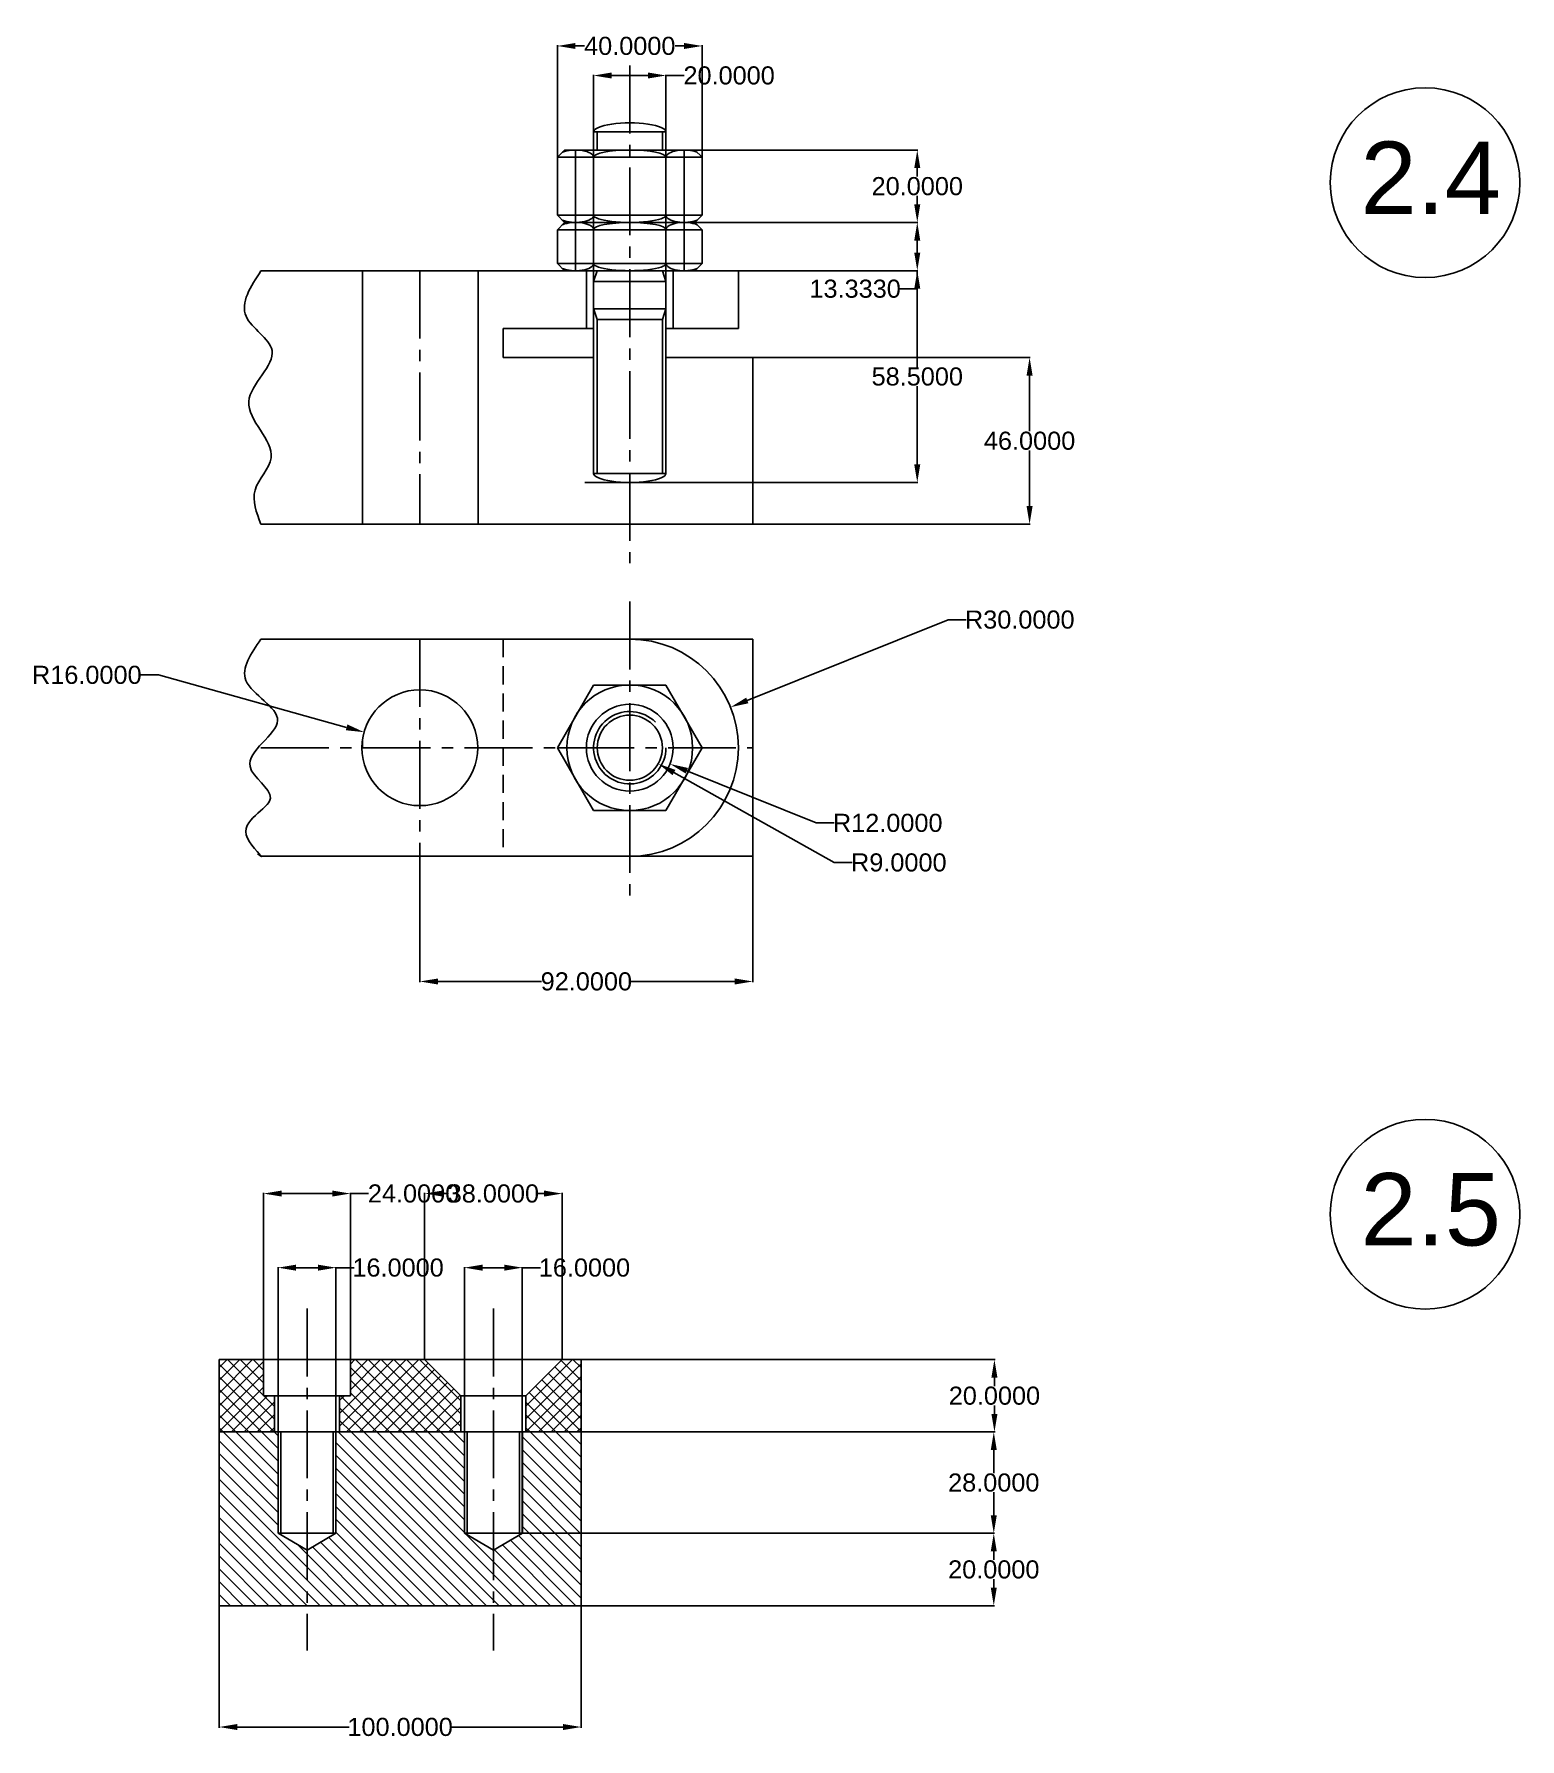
# Model space of a CAD drawing. Header units: inches. Extents: x 9 to 3869, y -675 to 528.
# Drawn here: x 485.7 to 896.3, y 56.8 to 527.7 of the extents above; entities that cross this region are included whole.
import ezdxf

# ---------------------------------------------------------------- set-up
doc = ezdxf.new("R2010")
doc.units = ezdxf.units.IN
doc.header["$MEASUREMENT"] = 0
doc.linetypes.add('CENTER2', pattern=[1.125, 0.75, -0.125, 0.125, -0.125])
doc.linetypes.add('HIDDEN2', pattern=[0.1875, 0.125, -0.0625])
doc.styles.get("Standard").update_dxf_attribs({"font": 'arial.ttf'})
doc.dimstyles.get("Standard").update_dxf_attribs({"dimtxt": 5, "dimasz": 5, "dimexe": 0.18, "dimexo": 0.0625, "dimgap": 0.09, "dimtad": 0, "dimtih": 1, "dimtoh": 1, "dimdec": 4, "dimzin": 0, "dimdsep": 46, "dimtxsty": 'Standard', "dimcen": 0.09, "dimadec": 0, "dimazin": 0, "dimtfac": 1, "dimtdec": 4, "dimtofl": 0, "dimtmove": 0, "dimatfit": 3, "dimfxl": 1, "dimtolj": 1, "dimtzin": 0, "dimarcsym": 0})

# ---------------------------------------------------------------- blocks, each defined once
blk = doc.blocks.new('*D4')
at = {"color": 0, "lineweight": -2, "transparency": 16777216}
for p, q in [((684.36, 438.38), (760.95, 438.38)), ((760.77, 433.38), (760.77, 418.02)), ((760.77, 397.38), (760.77, 412.74)), ((684.36, 392.38), (760.95, 392.38))]:
    blk.add_line(p, q, dxfattribs=at)
at = {"color": 0, "transparency": 16777216}
for points in [[(759.94, 433.38), (761.61, 433.38), (760.77, 438.38)], [(759.94, 397.38), (761.61, 397.38), (760.77, 392.38)]]:
    blk.add_solid(points, dxfattribs=at)
at = {"layer": 'Defpoints', "color": 0, "transparency": 16777216}
for p in [(684.3, 438.38), (684.3, 392.38), (760.77, 392.38)]:
    blk.add_point(p, dxfattribs=at)
at = {"color": 0, "transparency": 16777216, "insert": (760.77, 415.38), "char_height": 5, "attachment_point": 5}
blk.add_mtext('\\A1;46.0000', dxfattribs=at)
blk = doc.blocks.new('*D6')
at = {"color": 0, "lineweight": -2, "transparency": 16777216}
for p, q in [((660.36, 462.38), (729.92, 462.38)), ((729.74, 457.38), (729.74, 435.77)), ((729.74, 408.88), (729.74, 430.49)), ((650.36, 403.88), (729.92, 403.88))]:
    blk.add_line(p, q, dxfattribs=at)
at = {"color": 0, "transparency": 16777216}
for points in [[(728.9, 457.38), (730.57, 457.38), (729.74, 462.38)], [(728.9, 408.88), (730.57, 408.88), (729.74, 403.88)]]:
    blk.add_solid(points, dxfattribs=at)
at = {"layer": 'Defpoints', "color": 0, "transparency": 16777216}
for p in [(660.3, 462.38), (650.3, 403.88), (729.74, 403.88)]:
    blk.add_point(p, dxfattribs=at)
at = {"color": 0, "transparency": 16777216, "insert": (729.74, 433.13), "char_height": 5, "attachment_point": 5}
blk.add_mtext('\\A1;58.5000', dxfattribs=at)
blk = doc.blocks.new('*D7')
at = {"color": 0, "lineweight": -2, "transparency": 16777216}
for p, q in [((636.9, 161.57), (751.24, 161.57)), ((751.06, 156.57), (751.06, 154.21)), ((751.06, 146.57), (751.06, 148.92)), ((636.9, 141.57), (751.24, 141.57))]:
    blk.add_line(p, q, dxfattribs=at)
at = {"color": 0, "transparency": 16777216}
for points in [[(750.22, 156.57), (751.89, 156.57), (751.06, 161.57)], [(750.22, 146.57), (751.89, 146.57), (751.06, 141.57)]]:
    blk.add_solid(points, dxfattribs=at)
at = {"layer": 'Defpoints', "color": 0, "transparency": 16777216}
for p in [(636.84, 161.57), (636.84, 141.57), (751.06, 141.57)]:
    blk.add_point(p, dxfattribs=at)
at = {"color": 0, "transparency": 16777216, "insert": (751.06, 151.57), "char_height": 5, "attachment_point": 5}
blk.add_mtext('\\A1;20.0000', dxfattribs=at)
blk = doc.blocks.new('*D8')
at = {"color": 0, "lineweight": -2, "transparency": 16777216}
for p, q in [((636.9, 113.57), (751.06, 113.57)), ((750.88, 108.57), (750.88, 106.21)), ((750.88, 98.57), (750.88, 100.92)), ((636.9, 93.57), (751.06, 93.57))]:
    blk.add_line(p, q, dxfattribs=at)
at = {"color": 0, "transparency": 16777216}
for points in [[(750.04, 108.57), (751.71, 108.57), (750.88, 113.57)], [(750.04, 98.57), (751.71, 98.57), (750.88, 93.57)]]:
    blk.add_solid(points, dxfattribs=at)
at = {"layer": 'Defpoints', "color": 0, "transparency": 16777216}
for p in [(636.84, 113.57), (636.84, 93.57), (750.88, 93.57)]:
    blk.add_point(p, dxfattribs=at)
at = {"color": 0, "transparency": 16777216, "insert": (750.88, 103.57), "char_height": 5, "attachment_point": 5}
blk.add_mtext('\\A1;20.0000', dxfattribs=at)
blk = doc.blocks.new('*D34')
at = {"color": 0, "lineweight": -2, "transparency": 16777216}
for p, q in [((650.36, 475.71), (729.92, 475.71)), ((729.74, 470.71), (729.74, 467.38)), ((650.36, 462.38), (729.92, 462.38)), ((729.74, 462.38), (729.74, 457.38)), ((729.74, 457.38), (724.74, 457.38))]:
    blk.add_line(p, q, dxfattribs=at)
at = {"color": 0, "transparency": 16777216}
for points in [[(728.9, 470.71), (730.57, 470.71), (729.74, 475.71)], [(728.9, 467.38), (730.57, 467.38), (729.74, 462.38)]]:
    blk.add_solid(points, dxfattribs=at)
at = {"layer": 'Defpoints', "color": 0, "transparency": 16777216}
for p in [(650.3, 475.71), (650.3, 462.38), (729.74, 462.38)]:
    blk.add_point(p, dxfattribs=at)
at = {"color": 0, "transparency": 16777216, "insert": (712.57, 457.38), "char_height": 5, "attachment_point": 5}
blk.add_mtext('\\A1;13.3330', dxfattribs=at)
blk = doc.blocks.new('*D35')
at = {"color": 0, "lineweight": -2, "transparency": 16777216}
for p, q in [((650.36, 495.71), (729.92, 495.71)), ((729.74, 490.71), (729.74, 488.36)), ((729.74, 480.71), (729.74, 483.07)), ((650.36, 475.71), (729.92, 475.71))]:
    blk.add_line(p, q, dxfattribs=at)
at = {"color": 0, "transparency": 16777216}
for points in [[(728.9, 490.71), (730.57, 490.71), (729.74, 495.71)], [(728.9, 480.71), (730.57, 480.71), (729.74, 475.71)]]:
    blk.add_solid(points, dxfattribs=at)
at = {"layer": 'Defpoints', "color": 0, "transparency": 16777216}
for p in [(650.3, 495.71), (650.3, 475.71), (729.74, 475.71)]:
    blk.add_point(p, dxfattribs=at)
at = {"color": 0, "transparency": 16777216, "insert": (729.74, 485.71), "char_height": 5, "attachment_point": 5}
blk.add_mtext('\\A1;20.0000', dxfattribs=at)
blk = doc.blocks.new('*D36')
at = {"color": 0, "lineweight": -2, "transparency": 16777216}
for p, q in [((630.3, 493.78), (630.3, 524.64)), ((635.3, 524.46), (637.8, 524.46)), ((665.3, 524.46), (662.8, 524.46)), ((670.3, 493.78), (670.3, 524.64))]:
    blk.add_line(p, q, dxfattribs=at)
at = {"color": 0, "transparency": 16777216}
for points in [[(635.3, 525.3), (635.3, 523.63), (630.3, 524.46)], [(665.3, 525.3), (665.3, 523.63), (670.3, 524.46)]]:
    blk.add_solid(points, dxfattribs=at)
at = {"layer": 'Defpoints', "color": 0, "transparency": 16777216}
for p in [(670.3, 524.46), (630.3, 493.71), (670.3, 493.71)]:
    blk.add_point(p, dxfattribs=at)
at = {"color": 0, "transparency": 16777216, "insert": (650.3, 524.46), "char_height": 5, "attachment_point": 5}
blk.add_mtext('\\A1;40.0000', dxfattribs=at)
blk = doc.blocks.new('*D37')
at = {"color": 0, "lineweight": -2, "transparency": 16777216}
for p, q in [((640.3, 500.78), (640.3, 516.48)), ((645.3, 516.3), (655.3, 516.3)), ((660.3, 500.78), (660.3, 516.48)), ((660.3, 516.3), (665.3, 516.3))]:
    blk.add_line(p, q, dxfattribs=at)
at = {"color": 0, "transparency": 16777216}
for points in [[(645.3, 517.14), (645.3, 515.47), (640.3, 516.3)], [(655.3, 517.14), (655.3, 515.47), (660.3, 516.3)]]:
    blk.add_solid(points, dxfattribs=at)
at = {"layer": 'Defpoints', "color": 0, "transparency": 16777216}
for p in [(660.3, 516.3), (640.3, 500.71), (660.3, 500.71)]:
    blk.add_point(p, dxfattribs=at)
at = {"color": 0, "transparency": 16777216, "insert": (677.75, 516.3), "char_height": 5, "attachment_point": 5}
blk.add_mtext('\\A1;20.0000', dxfattribs=at)
blk = doc.blocks.new('*D38')
at = {"color": 0, "lineweight": -2, "transparency": 16777216}
for p, q in [((738.26, 365.97), (682.77, 343.66)), ((743.26, 365.97), (738.26, 365.97)), ((650.21, 330.6), (650.39, 330.6)), ((650.3, 330.51), (650.3, 330.69))]:
    blk.add_line(p, q, dxfattribs=at)
at = {"color": 0, "transparency": 16777216}
blk.add_solid([(682.46, 344.43), (683.08, 342.88), (678.13, 341.79)], dxfattribs=at)
at = {"layer": 'Defpoints', "color": 0, "transparency": 16777216}
for p in [(678.13, 341.79), (650.3, 330.6)]:
    blk.add_point(p, dxfattribs=at)
at = {"color": 0, "transparency": 16777216, "insert": (758.06, 365.97), "char_height": 5, "attachment_point": 5}
blk.add_mtext('\\A1;R30.0000', dxfattribs=at)
blk = doc.blocks.new('*D39')
at = {"color": 0, "lineweight": -2, "transparency": 16777216}
for p, q in [((592.3, 300.54), (592.3, 265.84)), ((684.3, 300.54), (684.3, 265.84)), ((597.3, 266.02), (625.9, 266.02)), ((679.3, 266.02), (650.7, 266.02))]:
    blk.add_line(p, q, dxfattribs=at)
at = {"color": 0, "transparency": 16777216}
for points in [[(597.3, 266.85), (597.3, 265.19), (592.3, 266.02)], [(679.3, 266.85), (679.3, 265.19), (684.3, 266.02)]]:
    blk.add_solid(points, dxfattribs=at)
at = {"layer": 'Defpoints', "color": 0, "transparency": 16777216}
for p in [(592.3, 300.6), (684.3, 300.6), (592.3, 266.02)]:
    blk.add_point(p, dxfattribs=at)
at = {"color": 0, "transparency": 16777216, "insert": (638.3, 266.02), "char_height": 5, "attachment_point": 5}
blk.add_mtext('\\A1;92.0000', dxfattribs=at)
blk = doc.blocks.new('*D40')
at = {"color": 0, "lineweight": -2, "transparency": 16777216}
for p, q in [((515.07, 350.7), (520.07, 350.7)), ((520.07, 350.7), (572.07, 336.23)), ((592.21, 330.6), (592.39, 330.6)), ((592.3, 330.51), (592.3, 330.69))]:
    blk.add_line(p, q, dxfattribs=at)
at = {"color": 0, "transparency": 16777216}
blk.add_solid([(572.29, 337.03), (571.85, 335.43), (576.89, 334.89)], dxfattribs=at)
at = {"layer": 'Defpoints', "color": 0, "transparency": 16777216}
for p in [(576.89, 334.89), (592.3, 330.6)]:
    blk.add_point(p, dxfattribs=at)
at = {"color": 0, "transparency": 16777216, "insert": (500.27, 350.7), "char_height": 5, "attachment_point": 5}
blk.add_mtext('\\A1;R16.0000', dxfattribs=at)
blk = doc.blocks.new('*D41')
at = {"color": 0, "lineweight": -2, "transparency": 16777216}
for p, q in [((650.21, 330.6), (650.39, 330.6)), ((650.3, 330.51), (650.3, 330.69)), ((701.79, 309.81), (666.06, 324.23)), ((706.79, 309.81), (701.79, 309.81))]:
    blk.add_line(p, q, dxfattribs=at)
at = {"color": 0, "transparency": 16777216}
blk.add_solid([(666.38, 325.01), (665.75, 323.46), (661.43, 326.11)], dxfattribs=at)
at = {"layer": 'Defpoints', "color": 0, "transparency": 16777216}
for p in [(650.3, 330.6), (661.43, 326.11)]:
    blk.add_point(p, dxfattribs=at)
at = {"color": 0, "transparency": 16777216, "insert": (721.58, 309.81), "char_height": 5, "attachment_point": 5}
blk.add_mtext('\\A1;R12.0000', dxfattribs=at)
blk = doc.blocks.new('*D42')
at = {"color": 0, "lineweight": -2, "transparency": 16777216}
for p, q in [((650.21, 330.6), (650.39, 330.6)), ((650.3, 330.51), (650.3, 330.69)), ((706.79, 298.88), (662.51, 323.74)), ((711.79, 298.88), (706.79, 298.88))]:
    blk.add_line(p, q, dxfattribs=at)
at = {"color": 0, "transparency": 16777216}
blk.add_solid([(662.92, 324.47), (662.1, 323.02), (658.15, 326.19)], dxfattribs=at)
at = {"layer": 'Defpoints', "color": 0, "transparency": 16777216}
for p in [(650.3, 330.6), (658.15, 326.19)]:
    blk.add_point(p, dxfattribs=at)
at = {"color": 0, "transparency": 16777216, "insert": (724.64, 298.88), "char_height": 5, "attachment_point": 5}
blk.add_mtext('\\A1;R9.0000', dxfattribs=at)
blk = doc.blocks.new('*D61')
at = {"color": 0, "lineweight": -2, "transparency": 16777216}
for p, q in [((593.61, 161.63), (593.61, 207.61)), ((598.61, 207.43), (600.21, 207.43)), ((626.61, 207.43), (625.01, 207.43)), ((631.61, 161.63), (631.61, 207.61))]:
    blk.add_line(p, q, dxfattribs=at)
at = {"color": 0, "transparency": 16777216}
for points in [[(598.61, 208.27), (598.61, 206.6), (593.61, 207.43)], [(626.61, 208.27), (626.61, 206.6), (631.61, 207.43)]]:
    blk.add_solid(points, dxfattribs=at)
at = {"layer": 'Defpoints', "color": 0, "transparency": 16777216}
for p in [(631.61, 207.43), (593.61, 161.57), (631.61, 161.57)]:
    blk.add_point(p, dxfattribs=at)
at = {"color": 0, "transparency": 16777216, "insert": (612.61, 207.43), "char_height": 5, "attachment_point": 5}
blk.add_mtext('\\A1;38.0000', dxfattribs=at)
blk = doc.blocks.new('*D62')
at = {"color": 0, "lineweight": -2, "transparency": 16777216}
for p, q in [((549.11, 161.63), (549.11, 207.61)), ((554.11, 207.43), (568.11, 207.43)), ((573.11, 161.63), (573.11, 207.61)), ((573.11, 207.43), (578.11, 207.43))]:
    blk.add_line(p, q, dxfattribs=at)
at = {"color": 0, "transparency": 16777216}
for points in [[(554.11, 208.27), (554.11, 206.6), (549.11, 207.43)], [(568.11, 208.27), (568.11, 206.6), (573.11, 207.43)]]:
    blk.add_solid(points, dxfattribs=at)
at = {"layer": 'Defpoints', "color": 0, "transparency": 16777216}
for p in [(573.11, 207.43), (549.11, 161.57), (573.11, 161.57)]:
    blk.add_point(p, dxfattribs=at)
at = {"color": 0, "transparency": 16777216, "insert": (590.56, 207.43), "char_height": 5, "attachment_point": 5}
blk.add_mtext('\\A1;24.0000', dxfattribs=at)
blk = doc.blocks.new('*D63')
at = {"color": 0, "lineweight": -2, "transparency": 16777216}
for p, q in [((553.11, 113.63), (553.11, 187.14)), ((558.11, 186.96), (564.11, 186.96)), ((569.11, 113.63), (569.11, 187.14)), ((569.11, 186.96), (574.11, 186.96))]:
    blk.add_line(p, q, dxfattribs=at)
at = {"color": 0, "transparency": 16777216}
for points in [[(558.11, 187.8), (558.11, 186.13), (553.11, 186.96)], [(564.11, 187.8), (564.11, 186.13), (569.11, 186.96)]]:
    blk.add_solid(points, dxfattribs=at)
at = {"layer": 'Defpoints', "color": 0, "transparency": 16777216}
for p in [(569.11, 186.96), (553.11, 113.57), (569.11, 113.57)]:
    blk.add_point(p, dxfattribs=at)
at = {"color": 0, "transparency": 16777216, "insert": (586.28, 186.96), "char_height": 5, "attachment_point": 5}
blk.add_mtext('\\A1;16.0000', dxfattribs=at)
blk = doc.blocks.new('*D64')
at = {"color": 0, "lineweight": -2, "transparency": 16777216}
for p, q in [((604.61, 113.63), (604.61, 187.14)), ((609.61, 186.96), (615.61, 186.96)), ((620.61, 113.63), (620.61, 187.14)), ((620.61, 186.96), (625.61, 186.96))]:
    blk.add_line(p, q, dxfattribs=at)
at = {"color": 0, "transparency": 16777216}
for points in [[(609.61, 187.8), (609.61, 186.13), (604.61, 186.96)], [(615.61, 187.8), (615.61, 186.13), (620.61, 186.96)]]:
    blk.add_solid(points, dxfattribs=at)
at = {"layer": 'Defpoints', "color": 0, "transparency": 16777216}
for p in [(620.61, 186.96), (604.61, 113.57), (620.61, 113.57)]:
    blk.add_point(p, dxfattribs=at)
at = {"color": 0, "transparency": 16777216, "insert": (637.78, 186.96), "char_height": 5, "attachment_point": 5}
blk.add_mtext('\\A1;16.0000', dxfattribs=at)
blk = doc.blocks.new('*D65')
at = {"color": 0, "lineweight": -2, "transparency": 16777216}
for p, q in [((636.9, 141.57), (751.06, 141.57)), ((750.88, 136.57), (750.88, 130.21)), ((750.88, 118.57), (750.88, 124.92)), ((619.88, 113.57), (751.06, 113.57))]:
    blk.add_line(p, q, dxfattribs=at)
at = {"color": 0, "transparency": 16777216}
for points in [[(750.04, 136.57), (751.71, 136.57), (750.88, 141.57)], [(750.04, 118.57), (751.71, 118.57), (750.88, 113.57)]]:
    blk.add_solid(points, dxfattribs=at)
at = {"layer": 'Defpoints', "color": 0, "transparency": 16777216}
for p in [(636.84, 141.57), (619.81, 113.57), (750.88, 113.57)]:
    blk.add_point(p, dxfattribs=at)
at = {"color": 0, "transparency": 16777216, "insert": (750.88, 127.57), "char_height": 5, "attachment_point": 5}
blk.add_mtext('\\A1;28.0000', dxfattribs=at)
blk = doc.blocks.new('*D66')
at = {"color": 0, "lineweight": -2, "transparency": 16777216}
for p, q in [((536.84, 93.51), (536.84, 59.88)), ((636.84, 93.51), (636.84, 59.88)), ((541.84, 60.06), (572.73, 60.06)), ((631.84, 60.06), (600.95, 60.06))]:
    blk.add_line(p, q, dxfattribs=at)
at = {"color": 0, "transparency": 16777216}
for points in [[(541.84, 60.89), (541.84, 59.22), (536.84, 60.06)], [(631.84, 60.89), (631.84, 59.22), (636.84, 60.06)]]:
    blk.add_solid(points, dxfattribs=at)
at = {"layer": 'Defpoints', "color": 0, "transparency": 16777216}
for p in [(536.84, 93.57), (636.84, 93.57), (636.84, 60.06)]:
    blk.add_point(p, dxfattribs=at)
at = {"color": 0, "transparency": 16777216, "insert": (586.84, 60.06), "char_height": 5, "attachment_point": 5}
blk.add_mtext('\\A1;100.0000', dxfattribs=at)

msp = doc.modelspace()

# ---------------------------------------------------------------- hatches: boundary and pattern name
h = msp.add_hatch()
h.set_pattern_fill('ANSI37', color=256, scale=20)
h.set_pattern_definition([(45, (-1718.3573, -232.5774), (-1.767767, 1.767767), []), (135, (-1718.3573, -232.5774), (-1.767767, -1.767767), [])])
h.paths.add_polyline_path([(636.83778, 161.56785), (631.61321, 161.56785), (621.61321, 151.56785), (621.61321, 141.56785), (636.83778, 141.56785)])
h.paths.add_polyline_path([(603.61321, 141.56785), (603.61321, 151.56785), (593.61321, 161.56785), (573.11493, 161.56785), (573.11493, 151.56785), (570.11493, 151.56785), (570.11493, 141.56785)])
h.paths.add_polyline_path([(536.83778, 141.56785), (552.11493, 141.56785), (552.11493, 151.56785), (549.11493, 151.56785), (549.11493, 161.56785), (536.83778, 161.56785)])
h = msp.add_hatch()
h.set_pattern_fill('ANSI31', color=256, scale=20, angle=90)
h.set_pattern_definition([(135, (-1718.3573, -232.5774), (-1.767767, -1.767767), [])])
h.paths.add_polyline_path([(553.11493, 141.56785), (536.83778, 141.56785), (536.83778, 93.56785), (561.11493, 93.56785), (561.11493, 108.94905), (553.11493, 113.56785)])
h.paths.add_polyline_path([(604.61321, 141.56785), (569.11493, 141.56785), (569.11493, 113.56785), (561.11493, 108.94905), (561.11493, 93.56785), (612.61321, 93.56785), (612.61321, 108.94905), (604.61321, 113.56785)])
h.paths.add_polyline_path([(636.83778, 141.56785), (620.61321, 141.56785), (620.61321, 113.56785), (612.61321, 108.94905), (612.61321, 93.56785), (636.83778, 93.56785)])

# ---------------------------------------------------------------- linework, layer by layer
at = {"color": 1, "linetype": 'CENTER2', "ltscale": 25}
for p, q in [((650.30063, 519.04355), (650.30063, 380.32827)), ((592.30063, 462.38056), (592.30063, 392.38056)), ((650.30063, 371.00415), (650.30063, 289.57347)), ((592.30063, 360.59961), (592.30063, 300.59961)), ((548.39478, 330.59961), (684.30063, 330.59961)), ((561.11493, 175.66027), (561.11493, 81.19485)), ((612.61321, 175.66027), (612.61321, 81.19485))]:
    msp.add_line(p, q, dxfattribs=at)
for p, q in [((640.30063, 500.71356), (640.30063, 406.38056)), ((640.30063, 500.71356), (660.30063, 500.71356)), ((641.30063, 500.71356), (641.30063, 495.71356)), ((659.30063, 500.71356), (659.30063, 495.71356)), ((660.30063, 500.71356), (660.30063, 406.38056)), ((630.30063, 493.71356), (632.30063, 495.71356)), ((632.30063, 495.71356), (668.30063, 495.71356)), ((635.30063, 495.71356), (635.30063, 462.38056)), ((665.30063, 495.71356), (665.30063, 462.38056)), ((670.30063, 493.71356), (668.30063, 495.71356)), ((630.30063, 493.71356), (630.30063, 477.71356)), ((630.30063, 493.71356), (670.30063, 493.71356)), ((670.30063, 493.71356), (670.30063, 477.71356)), ((630.30063, 477.71356), (670.30063, 477.71356)), ((630.30063, 477.71356), (632.30063, 475.71356)), ((630.30063, 473.71356), (632.30063, 475.71356)), ((632.30063, 475.71356), (668.30063, 475.71356)), ((670.30063, 477.71356), (668.30063, 475.71356)), ((670.30063, 473.71356), (668.30063, 475.71356)), ((630.30063, 473.71356), (670.30063, 473.71356)), ((630.30063, 473.71356), (630.30063, 464.38056)), ((670.30063, 473.71356), (670.30063, 464.38056)), ((640.30063, 462.38056), (548.39478, 462.38056)), ((576.44367, 392.38056), (576.44367, 462.38056)), ((608.44367, 392.38056), (608.44367, 462.38056)), ((630.30063, 464.38056), (670.30063, 464.38056)), ((630.30063, 464.38056), (632.30063, 462.38056)), ((632.30063, 462.38056), (668.30063, 462.38056)), ((638.30063, 446.38056), (638.30063, 462.38056)), ((640.30063, 459.38056), (641.30063, 462.38056)), ((641.30063, 462.38056), (659.30063, 462.38056)), ((659.30063, 462.38056), (660.30063, 459.38056)), ((680.30063, 462.38056), (660.30063, 462.38056)), ((662.30063, 446.38056), (662.30063, 462.38056)), ((670.30063, 464.38056), (668.30063, 462.38056)), ((680.30063, 446.38056), (680.30063, 462.38056)), ((640.30063, 459.38056), (660.30063, 459.38056)), ((641.30063, 448.88056), (640.30063, 451.94971)), ((640.30063, 451.88056), (660.30063, 451.88056)), ((641.30063, 448.88056), (659.30063, 448.88056)), ((641.30063, 448.88056), (641.30063, 406.38056)), ((660.30063, 451.88056), (659.30063, 448.88056)), ((659.30063, 448.88056), (659.30063, 406.38056)), ((640.30063, 446.38056), (615.30063, 446.38056)), ((615.30063, 438.38056), (615.30063, 446.38056)), ((680.30063, 446.38056), (660.30063, 446.38056)), ((640.30063, 438.38056), (615.30063, 438.38056)), ((684.30063, 438.38056), (660.30063, 438.38056)), ((684.30063, 392.38056), (684.30063, 438.38056)), ((660.30063, 406.38056), (640.30063, 406.38056)), ((637.8925, 403.88056), (667.61253, 403.88056)), ((548.39478, 392.38056), (684.30063, 392.38056)), ((548.39478, 360.59961), (684.30063, 360.59961)), ((684.30063, 360.59961), (684.30063, 300.59961)), ((630.30063, 330.59961), (640.30063, 347.92012)), ((640.30063, 347.92012), (660.30063, 347.92012)), ((660.30063, 347.92012), (670.30063, 330.59961)), ((576.44367, 330.59961), (576.44367, 332.73424)), ((650.30063, 330.59961), (630.30063, 330.59961)), ((640.30063, 313.27911), (630.30063, 330.59961)), ((670.30063, 330.59961), (660.30063, 313.27911)), ((660.30063, 313.27911), (640.30063, 313.27911)), ((548.39478, 300.59961), (684.30063, 300.59961)), ((536.83778, 161.56785), (636.83778, 161.56785)), ((536.83778, 161.56785), (536.83778, 93.56785)), ((549.11493, 161.56785), (549.11493, 151.56785)), ((573.11493, 161.56785), (573.11493, 151.56785)), ((603.61321, 151.56785), (593.61321, 161.56785)), ((621.61321, 151.56785), (631.61321, 161.56785)), ((636.83778, 161.56785), (636.83778, 93.56785)), ((549.11493, 151.56785), (573.11493, 151.56785)), ((552.11493, 151.56785), (552.11493, 141.56785)), ((570.11493, 151.56785), (570.11493, 141.56785)), ((603.61321, 151.56785), (603.61321, 141.56785)), ((603.61321, 151.56785), (621.61321, 151.56785)), ((621.61321, 151.56785), (621.61321, 141.56785)), ((536.83778, 141.56785), (636.83778, 141.56785)), ((553.11493, 141.56785), (553.11493, 113.56785)), ((553.91493, 141.56785), (553.91493, 113.56785)), ((568.31493, 141.56785), (568.31493, 113.56785)), ((569.11493, 141.56785), (569.11493, 113.56785)), ((604.61321, 141.56785), (604.61321, 113.56785)), ((605.41321, 141.56785), (605.41321, 113.56785)), ((619.81321, 141.56785), (619.81321, 113.56785)), ((620.61321, 141.56785), (620.61321, 113.56785)), ((553.11493, 113.56785), (569.11493, 113.56785)), ((553.11493, 113.56785), (561.11493, 108.94905)), ((569.11493, 113.56785), (561.11493, 108.94905)), ((604.61321, 113.56785), (612.61321, 108.94905)), ((604.61321, 113.56785), (620.61321, 113.56785)), ((620.61321, 113.56785), (612.61321, 108.94905)), ((536.83778, 93.56785), (636.83778, 93.56785))]:
    msp.add_line(p, q)
at = {"linetype": 'HIDDEN2', "ltscale": 40}
msp.add_line((615.30063, 360.59961), (615.30063, 300.59961), dxfattribs=at)
for centre, radius in [((870.05669, 486.70297), 26.20026), ((592.30063, 330.59961), 16), ((650.30063, 330.59961), 17.37027), ((650.30063, 330.59961), 12), ((650.30063, 330.59961), 9), ((870.05669, 201.73461), 26.20026)]:
    msp.add_circle(centre, radius)
for radius, start, end in [(30, 270, 90), (10, 45, 0)]:
    msp.add_arc((650.30063, 330.59961), radius, start, end)
at = {"extrusion": (0, 0, -1)}
msp.add_ellipse((650.30063, 500.71356), major_axis=(-10, 0), ratio=0.25, start_param=0, end_param=3.141592654, dxfattribs=at)
for centre, major_axis, ratio, start_param, end_param in [((635.30063, 493.71356), (-5, 0), 0.4, 3.141592654, 5.522172553), ((650.30063, 493.71356), (-10, 0), 0.2, 3.141592654, 6.283185307), ((665.30063, 493.71356), (-5, 0), 0.4, 3.902605408, 6.283185307), ((635.30063, 477.71356), (-5, 0), 0.4, 0.761012754, 3.141592654), ((635.30063, 473.71356), (-5, 0), 0.4, 3.141592654, 5.522172552), ((650.30063, 477.71356), (-10, 0), 0.2, 0, 3.141592654), ((650.30063, 473.71356), (-10, 0), 0.2, 3.141592654, 6.283185307), ((665.30063, 477.71356), (-5, 0), 0.4, 0, 2.380579899), ((665.30063, 473.71356), (-5, 0), 0.4, 3.902605408, 6.283185307), ((635.30063, 464.38056), (-5, 0), 0.4, 0.761012754, 3.141592654), ((650.30063, 464.38056), (-10, 0), 0.2, 0, 3.141592654), ((665.30063, 464.38056), (-5, 0), 0.4, 0, 2.380579899), ((650.30063, 406.38056), (-10, 0), 0.25, 0, 3.141592654)]:
    msp.add_ellipse(centre, major_axis=major_axis, ratio=ratio, start_param=start_param, end_param=end_param)
for points in [[(548.39478, 462.38056), (544.28241, 449.78577), (551.46642, 440.37848), (545.02559, 426.26752), (551.2187, 410.67121), (546.75965, 401.75903), (548.39478, 392.38056)], [(548.39478, 360.59961), (544.25078, 349.17636), (552.96898, 338.08783), (545.38442, 325.38552), (550.98757, 316.70279), (544.64707, 305.61426), (548.39478, 300.59961), (547.42104, 301.25805)]]:
    msp.add_spline(points, degree=3)

# ---------------------------------------------------------------- texts
at = {"char_height": 20, "attachment_point": 1}
for s, insert in [('2.4', (852.19944, 498.05343)), ('2.5', (852.19944, 213.08507))]:
    msp.add_mtext_dynamic_manual_height_columns(s, width=34.0911109, gutter_width=1, heights=[0], dxfattribs=dict(at, insert=insert))

# ---------------------------------------------------------------- dimensions: what is measured, and where the dimension line sits
at = {"color": 3}
for base, p1, p2, picture, middle in [((670.30063, 524.46325), (630.30063, 493.71356), (670.30063, 493.71356), '*D36', (650.30063, 524.46325)), ((660.30063, 516.30199), (640.30063, 500.71356), (660.30063, 500.71356), '*D37', (677.74568, 516.30199)), ((592.30063, 266.02126), (684.30063, 300.59961), (592.30063, 300.59961), '*D39', (638.30063, 266.02126)), ((573.11493, 207.43347), (549.11493, 161.56785), (573.11493, 161.56785), '*D62', (590.55998, 207.43347)), ((569.11493, 186.96431), (553.11493, 113.56785), (569.11493, 113.56785), '*D63', (586.28201, 186.96431)), ((620.61321, 186.96431), (604.61321, 113.56785), (620.61321, 113.56785), '*D64', (637.78029, 186.96431)), ((636.83778, 60.05823), (536.83778, 93.56785), (636.83778, 93.56785), '*D66', (586.83778, 60.05823))]:
    dim = msp.add_linear_dim(base=base, p1=p1, p2=p2, dimstyle='Standard', dxfattribs=at)
    dim.commit()
    dim.dimension.update_dxf_attribs({"geometry": picture, "text_midpoint": middle})
for base, p1, p2, picture, middle in [((729.73832, 475.71356), (650.30063, 495.71356), (650.30063, 475.71356), '*D35', (729.73832, 485.71356)), ((729.73832, 462.38056), (650.30063, 475.71356), (650.30063, 462.38056), '*D34', (712.57124, 457.38056)), ((760.77474, 392.38056), (684.30063, 438.38056), (684.30063, 392.38056), '*D4', (760.77474, 415.38056)), ((751.05753, 141.56785), (636.83778, 161.56785), (636.83778, 141.56785), '*D7', (751.05753, 151.56785)), ((750.87753, 113.56785), (636.83778, 141.56785), (619.81321, 113.56785), '*D65', (750.87753, 127.56785)), ((750.87753, 93.56785), (636.83778, 113.56785), (636.83778, 93.56785), '*D8', (750.87753, 103.56785))]:
    dim = msp.add_linear_dim(base=base, p1=p1, p2=p2, angle=90, dimstyle='Standard', dxfattribs=at)
    dim.commit()
    dim.dimension.update_dxf_attribs({"geometry": picture, "text_midpoint": middle})
dim = msp.add_linear_dim(base=(729.73832, 403.88056), p1=(660.30063, 462.38056), p2=(650.30063, 403.88056), angle=90, dimstyle='Standard', dxfattribs=at)
dim.commit()
dim.dimension.update_dxf_attribs({"geometry": '*D6', "text_midpoint": (729.73832, 433.13056), "dimtype": 160})
for center, mpoint, picture, middle in [((650.30063, 330.59961), (678.13487, 341.79137), '*D38', (758.05718, 365.96773)), ((592.30063, 330.59961), (576.88623, 334.88869), '*D40', (500.27408, 350.69813)), ((650.30063, 330.59961), (661.42787, 326.10689), '*D41', (721.58353, 309.81091)), ((650.30063, 330.59961), (658.14807, 326.19306), '*D42', (724.64117, 298.88005))]:
    dim = msp.add_radius_dim(center=center, mpoint=mpoint, dimstyle='Standard', dxfattribs=at)
    dim.commit()
    dim.dimension.update_dxf_attribs({"geometry": picture, "text_midpoint": middle, "dimtype": 164})
dim = msp.add_linear_dim(base=(631.61321, 207.43347), p1=(593.61321, 161.56785), p2=(631.61321, 161.56785), dimstyle='Standard', dxfattribs=at)
dim.commit()
dim.dimension.update_dxf_attribs({"geometry": '*D61', "text_midpoint": (612.61321, 207.43347), "dimtype": 160})

doc.saveas('drawing.dxf')
